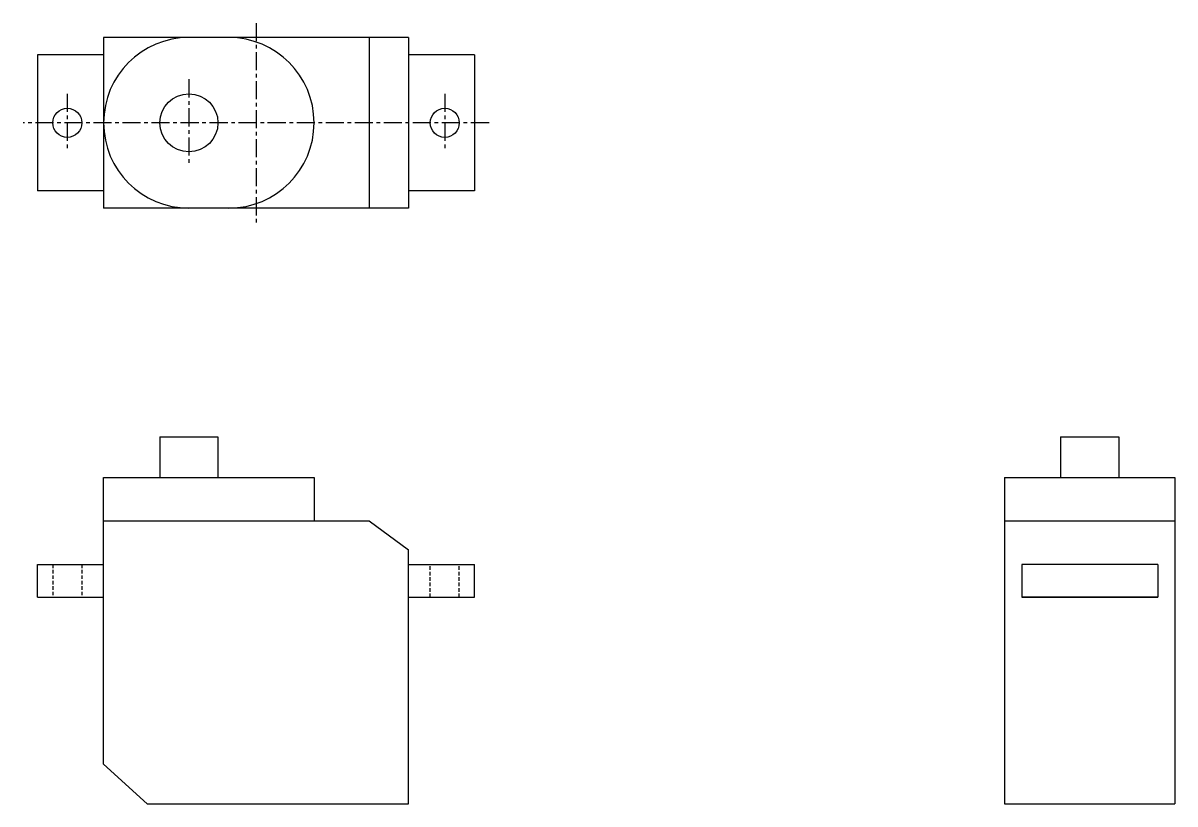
# Model space of a CAD drawing. Header units: millimetres. Extents: x 145.9 to 225.2, y -22.8 to 31.
import ezdxf

# ---------------------------------------------------------------- set-up
doc = ezdxf.new("R2010")
doc.units = ezdxf.units.MM
doc.header["$MEASUREMENT"] = 0
doc.linetypes.add('CENTER', pattern=[2, 1.25, -0.25, 0.25, -0.25])
doc.linetypes.add('HIDDEN', pattern=[0.375, 0.25, -0.125])
for name, color, linetype in [('Centerline', 1, 'CENTER'), ('Hidden', 1, 'HIDDEN'), ('Servo', 2, 'Continuous')]:
    doc.layers.add(name, color=color, linetype=linetype)

msp = doc.modelspace()

# ---------------------------------------------------------------- linework, layer by layer
at = {"layer": 'Centerline'}
for p, q in [((161.933, 31.041), (161.933, 17.291)), ((157.308, 27.166), (157.308, 21.166)), ((148.933, 26.166), (148.933, 22.166)), ((174.933, 26.166), (174.933, 22.166)), ((177.983, 24.166), (145.883, 24.166))]:
    msp.add_line(p, q, dxfattribs=at)
at = {"layer": 'Hidden'}
for p, q in [((147.933, -6.261), (147.933, -8.511)), ((149.933, -6.261), (149.933, -8.511)), ((173.933, -8.511), (173.933, -6.261)), ((175.933, -8.511), (175.933, -6.261))]:
    msp.add_line(p, q, dxfattribs=at)
at = {"layer": 'Servo'}
for p, q in [((172.433, 30.041), (151.433, 30.041)), ((151.433, 30.041), (151.433, 18.291)), ((169.733, 30.041), (169.733, 18.291)), ((172.433, 30.041), (172.433, 18.291)), ((146.883, 28.846), (146.883, 19.486)), ((151.433, 28.846), (146.883, 28.846)), ((176.983, 28.846), (172.433, 28.846)), ((176.983, 28.846), (176.983, 19.486)), ((151.433, 19.486), (146.883, 19.486)), ((176.983, 19.486), (172.433, 19.486)), ((172.433, 18.291), (151.433, 18.291)), ((155.308, 2.539), (155.308, -0.261)), ((155.308, 2.539), (159.308, 2.539)), ((159.308, 2.539), (159.308, -0.261)), ((217.36, 2.539), (221.36, 2.539)), ((217.36, 2.539), (217.36, -0.261)), ((221.36, 2.539), (221.36, -0.261)), ((151.433, -20.011), (151.433, -0.261)), ((151.433, -0.261), (165.933, -0.261)), ((165.933, -0.261), (165.933, -3.261)), ((213.485, -0.261), (225.235, -0.261)), ((213.485, -0.261), (213.485, -22.761)), ((225.235, -0.261), (225.235, -22.761)), ((151.433, -3.261), (169.733, -3.261)), ((169.733, -3.261), (172.433, -5.261)), ((213.485, -3.261), (225.235, -3.261)), ((172.433, -22.761), (172.433, -5.261)), ((146.883, -8.511), (146.883, -6.261)), ((146.883, -6.261), (151.433, -6.261)), ((172.433, -6.261), (176.983, -6.261)), ((176.983, -8.511), (176.983, -6.261)), ((224.054, -6.261), (214.68, -6.261)), ((214.68, -6.261), (214.68, -8.511)), ((224.054, -6.261), (224.055, -8.511)), ((146.883, -8.511), (151.433, -8.511)), ((172.433, -8.511), (176.983, -8.511)), ((214.68, -8.511), (224.055, -8.511)), ((224.055, -8.511), (214.68, -8.511)), ((151.433, -20.011), (154.433, -22.761)), ((154.433, -22.761), (172.433, -22.761)), ((213.485, -22.761), (225.235, -22.761))]:
    msp.add_line(p, q, dxfattribs=at)
for centre, radius in [((157.308, 24.166), 2), ((148.933, 24.166), 1), ((174.933, 24.166), 1)]:
    msp.add_circle(centre, radius, dxfattribs=at)
for centre, start, end in [((157.308, 24.166), 90, 270), ((160.058, 24.166), 270, 90)]:
    msp.add_arc(centre, 5.875, start, end, dxfattribs=at)

doc.saveas('drawing.dxf')
